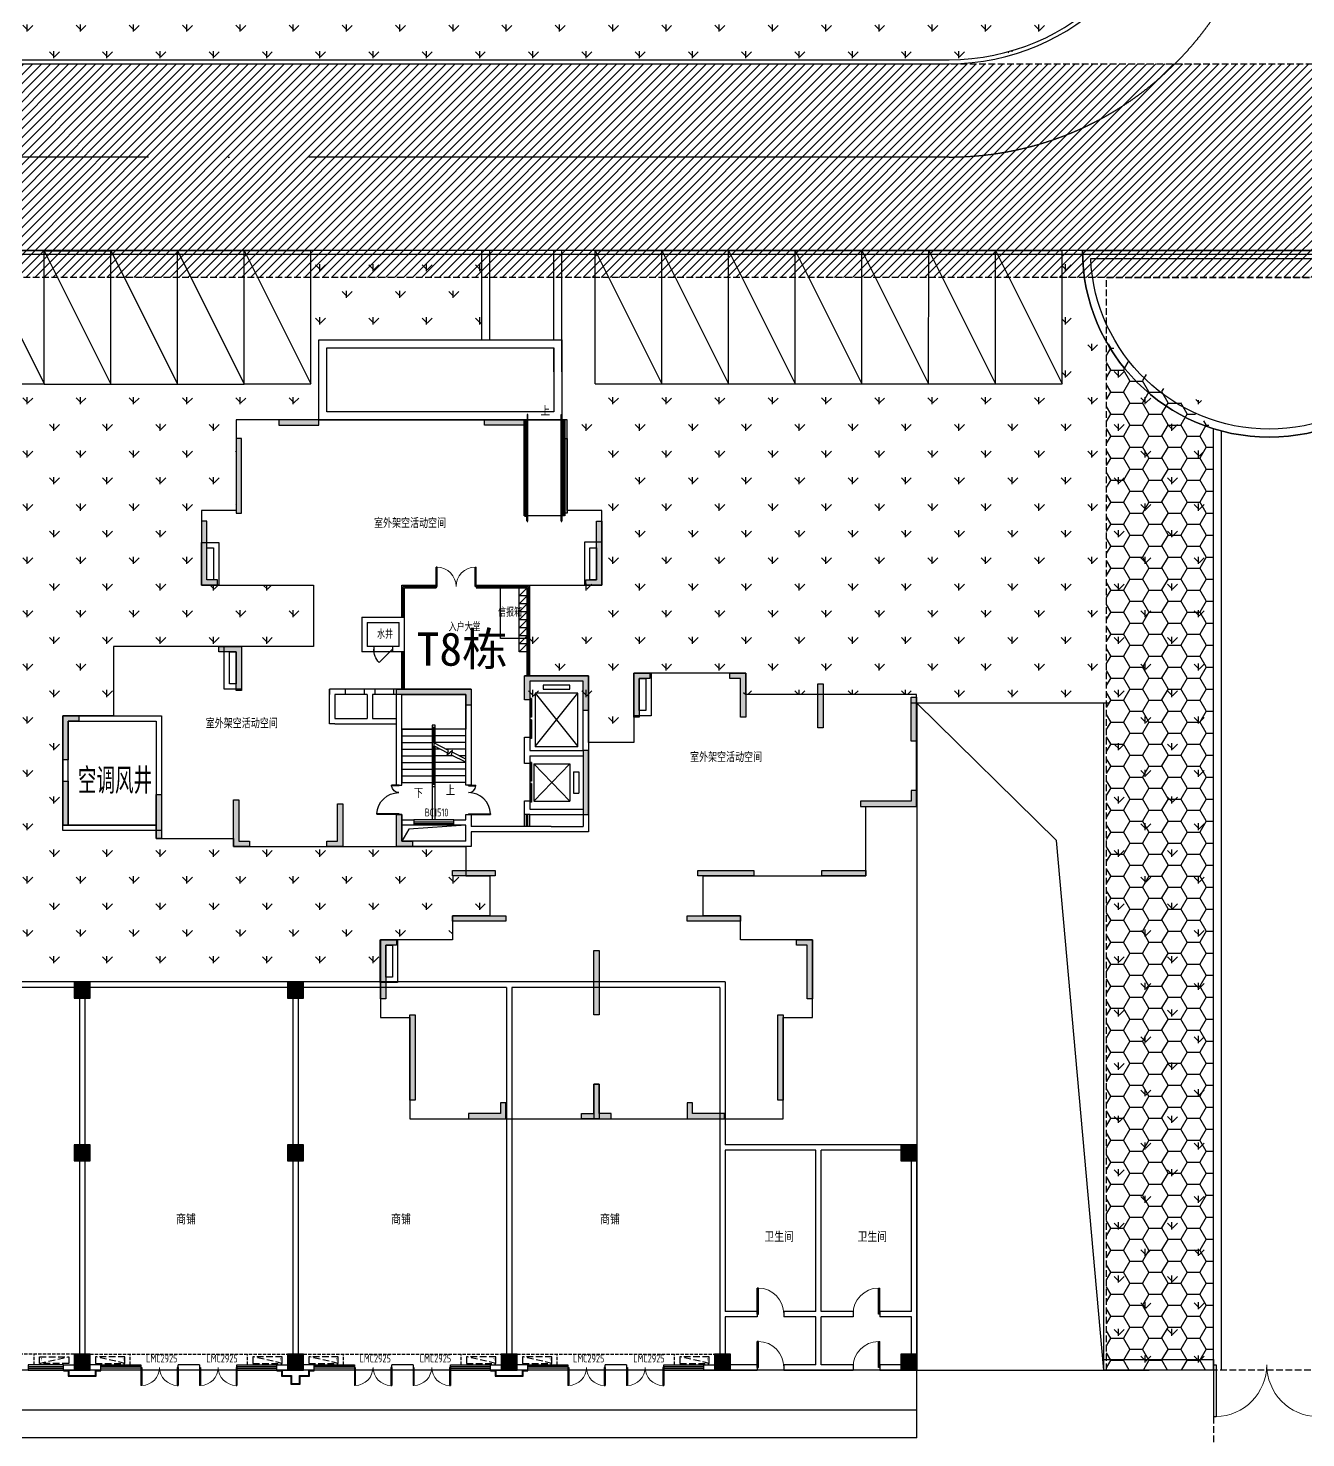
# Model space of a CAD drawing. Header units: millimetres. Extents: x 36720183 to 38160956, y 58934012 to 60388477.
# Drawn here: x 37476243 to 37524127, y 59273206 to 59326046 of the extents above; entities that cross this region are included whole.
import ezdxf

# ---------------------------------------------------------------- set-up
doc = ezdxf.new("R2010")
doc.units = ezdxf.units.MM
doc.header["$LTSCALE"] = 1000
doc.header["$MEASUREMENT"] = 0
for name, pattern in [('ACAD_ISO04W100', [30, 24, -3, 0, -3]), ('DASH', [0.35, 0.25, -0.1]), ('X-A7-L1-PLAN$0$DOTE', [2.42, 2, -0.2, 0.02, -0.2])]:
    doc.linetypes.add(name, pattern=pattern)
for name, color, linetype in [('@ 绿化', 8, 'Continuous'), ('@YL', 2, 'Continuous'), ('@围墙', 5, 'Continuous'), ('@填充', 8, 'Continuous'), ('@扑救面填充', 8, 'Continuous'), ('@植草板', 8, 'Continuous'), ('@铺装', 2, 'Continuous'), ('C_Wall', 6, 'Continuous'), ('COLUMN', 9, 'Continuous'), ('CURTWALL', 4, 'Continuous'), ('DIM_LEAD', 3, 'Continuous'), ('DIM_SYMB', 3, 'Continuous'), ('DL_道路中线_支路网_', 4, 'ACAD_ISO04W100'), ('DL_道路红线_支路网_', 1, 'Continuous'), ('EVTR', 2, 'Continuous'), ('PUB_DIM', 3, 'Continuous'), ('PUB_HATCH', 8, 'Continuous'), ('PUB_TEXT', 7, 'Continuous'), ('RMJM - P1 - P - 120-1$0$文字说明', 7, 'Continuous'), ('STAIR', 2, 'Continuous'), ('TEXT', 1, 'Continuous'), ('WALL', 4, 'Continuous'), ('WINDOW', 2, 'Continuous'), ('WINDOW_TEXT', 3, 'Continuous'), ('X-A7-L1-PLAN$0$240_STAIR_R', 1, 'Continuous'), ('X-A7-L1-PLAN$0$dote', 1, 'X-A7-L1-PLAN$0$DOTE'), ('地下车库出入口', 6, 'Continuous'), ('扑救面', 2, 'Continuous'), ('空调', 115, 'Continuous'), ('空调机位', 7, 'Continuous'), ('绿地', 85, 'Continuous'), ('裙楼挑廊', 7, 'Continuous'), ('车位', 40, 'Continuous'), ('首层轮廓', 6, 'Continuous')]:
    doc.layers.add(name, color=color, linetype=linetype)
doc.layers.add('X-A7-L1-PLAN$0$230_Floors', color=1, linetype='Continuous', lineweight=50)
doc.layers.add('水管井及降板', color=3, linetype='Continuous', plot=False)
doc.styles.add('_TCH_DIM', font='SIMPLEX', dxfattribs={"bigfont": 'GBCBIG'})
doc.styles.add('RMJM - P1 - P - 120-1$0$RMJM_TEXT', font='ARIAL.TTF', dxfattribs={"height": 2.5})
doc.styles.get("Standard").update_dxf_attribs({"font": 'gbenor.shx', "bigfont": 'gbcbig.shx'})
pattern_1 = [(90, (0, 0), (-997.795475, 997.795475), [264.58066, -1731.01015]), (45, (0, 0), (-997.796155, 997.796155), [264.58066, -1146.51615]), (135, (0, 0), (-997.796155, -997.796155), [264.58066, -1146.51615])]

# ---------------------------------------------------------------- blocks, each defined once
blk = doc.blocks.new('车位')
at = {"layer": '车位'}
for p, q in [((2126015, 462726), (2126015, 465226)), ((2131015, 465226), (2126015, 465226)), ((2131015, 462726), (2131015, 465226)), ((2131015, 462726), (2126015, 462726))]:
    blk.add_line(p, q, dxfattribs=at)
blk.add_lwpolyline([(2126015, 462726), (2131015, 465226)], dxfattribs=at)
blk = doc.blocks.new('gj1-0107')
at = {"layer": 'WINDOW', "color": 2}
for points in [[(42840260, 57587599), (42843960, 57587599), (42843960, 57583299), (42840260, 57583299)], [(42840460, 57587399), (42843760, 57587399), (42843760, 57583499), (42840460, 57583499)]]:
    blk.add_lwpolyline(points, close=True, dxfattribs=at)
at = {"layer": 'PUB_TEXT', "color": 2}
blk.add_text('空调风井', height=964.5, dxfattribs=at).set_placement((42840825, 57584682))
blk = doc.blocks.new('AAG')
at = {"layer": '地下车库出入口'}
for p, q in [((41940468, 52764630), (41947868, 52764630)), ((41940668, 52739630), (41940668, 52764630)), ((41947668, 52764630), (41947668, 52739630)), ((41947668, 52739630), (41940668, 52739630))]:
    blk.add_line(p, q, dxfattribs=at)
blk.add_lwpolyline([(41940668, 52739630), (41942431, 52759486), (41947668, 52764630)], dxfattribs=at)
blk = doc.blocks.new('_FZH')
blk.add_lwpolyline([(-0.5, -0.5), (0.5, -0.5), (0.5, 0.5), (-0.5, 0.5)], close=True)
at = {"layer": 'PUB_HATCH'}
blk.add_solid([(-0.5, -0.5), (0.5, -0.5), (-0.5, 0.5), (0.5, 0.5)], dxfattribs=at)
blk = doc.blocks.new('$DORLIB2D$00000127')
at = {"color": 0, "linetype": 'Continuous'}
for p, q in [((-0.033, 0.795), (-0.533, 0.795)), ((-0.533, 0.795), (-0.533, 0.69)), ((-0.033, 0.795), (-0.033, 0.69)), ((0.033, 0.795), (0.033, 0.69)), ((0.533, 0.795), (0.033, 0.795)), ((0.533, 0.795), (0.533, 0.69)), ((-0.033, 0.69), (-0.533, 0.69)), ((0.5, 0.5), (-0.5, 0.5)), ((0.533, 0.69), (0.033, 0.69))]:
    blk.add_line(p, q, dxfattribs=at)
blk = doc.blocks.new('$TCHSYS$WIN2D')
for p, q in [((-0.5, 0.5), (0.5, 0.5)), ((0.5, 0.167), (-0.5, 0.167)), ((0.5, -0.167), (-0.5, -0.167)), ((-0.5, -0.5), (0.5, -0.5))]:
    blk.add_line(p, q)
blk = doc.blocks.new('$DorLib2D$00000002')
for p, q in [((-0.5, 0), (-0.5, 0.4875)), ((-0.475, 0.4875), (-0.5, 0.4875)), ((-0.475, 0), (-0.475, 0.4875)), ((0.475, 0), (0.475, 0.4875)), ((0.475, 0.4875), (0.5, 0.4875)), ((0.5, 0), (0.5, 0.4875)), ((-0.5, 0), (-0.475, 0)), ((0.5, 0), (0.475, 0))]:
    blk.add_line(p, q)
at = {"lineweight": 13}
for centre, start, end in [((-0.4875, 0), 0, 88.53072), ((0.4875, 0), 91.46928, 180)]:
    blk.add_arc(centre, 0.4875, start, end, dxfattribs=at)
blk = doc.blocks.new('$DorLib2D$00000225')
at = {"color": 0}
for p, q in [((0.475, -0.001), (0.475, 0.752)), ((0.475, 0.752), (0.5, 0.752)), ((0.5, -0.001), (0.5, 0.752)), ((-0.5, 0), (-0.5, 0.252)), ((-0.475, 0.252), (-0.5, 0.252)), ((-0.475, 0), (-0.475, 0.252)), ((-0.475, 0), (-0.5, 0)), ((0.475, -0.001), (0.5, -0.001))]:
    blk.add_line(p, q, dxfattribs=at)
for centre, radius, start, end in [((0.505, -0.002), 0.755, 92.2493, 179.7238), ((-0.501, 0.003), 0.251, 359.7899, 84.0974)]:
    blk.add_arc(centre, radius, start, end, dxfattribs=at)
blk = doc.blocks.new('553443')
at = {"layer": 'WALL'}
for p, q in [((705023, -901401), (705023, -900710)), ((705023, -900710), (705143, -900710)), ((705143, -900710), (705143, -904260)), ((705023, -904260), (705023, -901514)), ((703683, -902960), (703883, -902960)), ((706483, -902960), (706283, -902960)), ((703883, -904060), (703683, -904060)), ((706283, -904060), (706483, -904060))]:
    blk.add_line(p, q, dxfattribs=at)
at = {"layer": 'WINDOW', "yscale": -1100, "zscale": -1100}
for p, xscale, rotation in [((703783, -903510), 1100, 270), ((706383, -903510), -1100, 90)]:
    blk.add_blockref('$DorLib2D$00000225', p, dxfattribs=dict(at, xscale=xscale, rotation=rotation))
blk = doc.blocks.new('$DorLib2D$00000001')
for p, q in [((0.45, 0.975), (0.5, 0.975)), ((0.45, 0), (0.45, 0.975)), ((0.5, 0), (0.5, 0.975)), ((0.5, 0), (0.45, 0))]:
    blk.add_line(p, q)
at = {"lineweight": 13}
blk.add_arc((0.475, 0), 0.975, 91.4693, 180, dxfattribs=at)
blk = doc.blocks.new('56d34')
at = {"layer": '@铺装', "color": 2, "ltscale": 0.2}
blk.add_line((526097, 15769), (524697, 15769), dxfattribs=at)
at = {"layer": 'CURTWALL', "color": 2}
for p, q in [((523197, 15969), (524697, 15969)), ((524697, 15902), (523197, 15902)), ((524697, 15969), (524697, 15769)), ((526097, 15769), (526097, 15969)), ((526897, 15969), (526897, 15769)), ((528297, 15769), (528297, 15969)), ((528297, 15969), (529797, 15969)), ((528297, 15902), (529797, 15902)), ((524697, 15835), (523197, 15835)), ((524697, 15769), (523197, 15769)), ((528297, 15835), (529797, 15835)), ((529797, 15769), (528297, 15769))]:
    blk.add_line(p, q, dxfattribs=at)
at = {"layer": 'WALL', "color": 0}
for p, q in [((523197, 15769), (523197, 15969)), ((529797, 15769), (529797, 15969))]:
    blk.add_line(p, q, dxfattribs=at)
at = {"layer": 'WALL'}
for p, q in [((526897, 15969), (526097, 15969)), ((526897, 15769), (526097, 15769))]:
    blk.add_line(p, q, dxfattribs=at)
at = {"layer": '空调', "color": 0, "linetype": 'DASH', "ltscale": 0.5}
for p, q in [((522797, 16368), (530197, 16368)), ((524297, 15968), (524297, 16368)), ((528697, 15968), (528697, 16368))]:
    blk.add_line(p, q, dxfattribs=at)
at = {"layer": '空调机位', "linetype": 'DASH'}
for points in [[(524097, 16018), (524097, 16268), (522997, 16268), (522997, 16018)], [(529997, 16018), (529997, 16268), (528897, 16268), (528897, 16018)]]:
    blk.add_lwpolyline(points, close=True, dxfattribs=at)
for points in [[(524097, 16018), (522997, 16268)], [(529997, 16018), (528897, 16268)]]:
    blk.add_lwpolyline(points, dxfattribs=at)
at = {"layer": 'WINDOW', "color": 0, "xscale": -1400, "yscale": -1400, "zscale": 1400}
blk.add_blockref('$DorLib2D$00000002', (525397, 15869), dxfattribs=at)
at = {"layer": 'WINDOW', "color": 0, "xscale": -1400, "yscale": 1400, "zscale": 1400, "rotation": 180}
blk.add_blockref('$DorLib2D$00000002', (527597, 15869), dxfattribs=at)
at = {"layer": 'PUB_TEXT', "color": 0}
for p in [(524003, 16116), (529903, 16116)]:
    blk.add_text('1', height=105, dxfattribs=at).set_placement(p)
at = {"layer": 'WINDOW_TEXT', "width": 0.7}
for p in [(524894, 16051), (527152, 16051)]:
    blk.add_text('LMC2925', height=300, dxfattribs=at).set_placement(p)
blk = doc.blocks.new('$DorLib2D$00000114')
at = {"color": 0}
blk.add_line((0.5, 0), (-0.207, 0.707), dxfattribs=at)
blk.add_arc((0.5, 0), 1, 135, 180, dxfattribs=at)
blk = doc.blocks.new('T7T8T9scpm')
at = {"layer": 'C_Wall'}
for points in [[(501180, 52696), (499680, 52696), (499680, 52496), (501180, 52496)], [(507380, 52696), (508880, 52696), (508880, 52496), (507380, 52496)], [(498080, 51996), (498080, 49196), (498280, 49196), (498280, 51996)], [(510480, 51996), (510480, 49196), (510280, 49196), (510280, 51996)], [(496980, 48896), (496780, 48896), (496780, 46496), (497380, 46496), (497380, 46696), (496980, 46696)], [(511580, 48896), (511780, 48896), (511780, 46496), (511180, 46496), (511180, 46696), (511580, 46696)], [(498280, 44196), (498280, 42546), (498080, 42546), (498080, 43996), (497430, 43996), (497430, 44196)], [(511080, 41796), (511080, 42896), (509080, 42896), (509080, 42196), (508880, 42196), (508880, 42896), (508880, 43096), (509080, 43096), (511280, 43096), (511280, 41796)], [(512980, 43196), (513580, 43196), (513580, 42996), (513180, 42996), (513180, 41546), (512980, 41546)], [(516580, 43196), (517180, 43196), (517180, 41546), (516980, 41546), (516980, 42996), (516580, 42996)], [(506880, 42596), (506880, 41996), (506680, 41996), (506680, 42396), (504080, 42396), (504080, 42596)], [(520080, 42796), (520080, 41146), (519880, 41146), (519880, 42796)], [(523580, 42296), (523580, 40646), (523380, 40646), (523380, 42296)], [(491780, 41396), (491780, 39946), (491580, 39946), (491580, 41596), (492180, 41596), (492180, 41396)], [(511080, 40296), (511080, 37896), (511280, 37896), (511280, 40296)], [(491780, 39146), (491780, 37496), (491580, 37496), (491580, 39146)], [(495280, 38646), (495280, 36996), (495080, 36996), (495080, 38646)], [(523580, 38796), (523380, 38796), (523380, 38396), (521480, 38396), (521480, 38196), (523580, 38196)], [(498180, 36896), (498580, 36896), (498580, 36696), (497980, 36696), (497980, 38446), (498180, 38446)], [(501880, 38296), (502080, 38296), (502080, 36696), (501480, 36696), (501480, 36896), (501880, 36896)], [(504280, 36896), (504680, 36896), (504680, 36696), (504080, 36696), (504080, 37896), (504280, 37896)], [(506180, 35796), (507780, 35796), (507780, 35596), (506180, 35596)], [(515380, 35796), (517480, 35796), (517480, 35596), (515380, 35596)], [(520030, 35796), (521680, 35796), (521680, 35596), (520030, 35596)], [(506180, 34096), (508180, 34096), (508180, 33896), (506180, 33896)], [(514980, 34096), (516980, 34096), (516980, 33896), (514980, 33896)], [(504080, 33196), (504080, 32996), (503680, 32996), (503680, 30996), (503480, 30996), (503480, 33196)], [(511480, 30396), (511480, 32796), (511680, 32796), (511680, 30396)], [(519480, 32996), (519080, 32996), (519080, 33196), (519680, 33196), (519680, 30996), (519480, 30996)], [(504780, 30396), (504780, 27196), (504580, 27196), (504580, 30396)], [(518580, 30396), (518580, 27196), (518380, 27196), (518380, 30396)], [(511680, 26496), (511025, 26496), (511025, 26696), (511480, 26696), (511480, 27796), (511680, 27796)], [(511480, 26496), (512136, 26496), (512136, 26696), (511680, 26696), (511680, 27796), (511480, 27796)], [(508180, 26496), (508180, 27096), (507980, 27096), (507980, 26696), (506780, 26696), (506780, 26496)], [(514980, 26496), (516380, 26496), (516380, 26696), (515180, 26696), (515180, 27096), (514980, 27096)]]:
    blk.add_hatch(color=6, dxfattribs=at).paths.add_polyline_path(points)
at = {"color": 6}
for p, q in [((508980, 46396), (508680, 46096)), ((508980, 46096), (508680, 45796)), ((508980, 46096), (508680, 46096)), ((508980, 45796), (508680, 45496)), ((508980, 45796), (508680, 45796)), ((508980, 45496), (508680, 45196)), ((508980, 45496), (508680, 45496)), ((508980, 45196), (508680, 44896)), ((508980, 45196), (508680, 45196)), ((508980, 44896), (508680, 44596)), ((508980, 44896), (508680, 44896)), ((508980, 44596), (508680, 44296)), ((508980, 44596), (508680, 44596)), ((508980, 44296), (508680, 43996)), ((508980, 44296), (508680, 44296))]:
    blk.add_line(p, q, dxfattribs=at)
blk.add_lwpolyline([(508680, 46396), (508980, 46396), (508980, 43996), (508680, 43996), (508680, 46396)], dxfattribs=at)
at = {"layer": '@铺装', "color": 6, "ltscale": 0.2}
for points in [[(491605, 17075), (491605, 17050), (491780, 17050), (491780, 16850), (492130, 16850), (492130, 16850), (492480, 16850), (492480, 16850), (492830, 16850), (492830, 17050), (493005, 17050), (493005, 17075)], [(492305, 17075), (491805, 17075), (491805, 16875), (492155, 16875), (492155, 16875), (492455, 16875), (492455, 16875), (492805, 16875), (492805, 17075), (492305, 17075)], [(499605, 17075), (499605, 17050), (499780, 17050), (499780, 16850), (500130, 16850), (500130, 16550), (500480, 16550), (500480, 16850), (500830, 16850), (500830, 17050), (501005, 17050), (501005, 17075)], [(500305, 17075), (499805, 17075), (499805, 16875), (500155, 16875), (500155, 16575), (500455, 16575), (500455, 16875), (500805, 16875), (500805, 17075), (500305, 17075)], [(507605, 17075), (507605, 17050), (507780, 17050), (507780, 16850), (508130, 16850), (508130, 16850), (508480, 16850), (508480, 16850), (508830, 16850), (508830, 17050), (509005, 17050), (509005, 17075)], [(508305, 17075), (507805, 17075), (507805, 16875), (508155, 16875), (508155, 16875), (508455, 16875), (508455, 16875), (508805, 16875), (508805, 17075), (508305, 17075)]]:
    blk.add_lwpolyline(points, dxfattribs=at)
at = {"layer": 'C_Wall', "color": 6}
for points in [[(501180, 52696), (499680, 52696), (499680, 52496), (501180, 52496)], [(507380, 52696), (508880, 52696), (508880, 52496), (507380, 52496)], [(498080, 51996), (498080, 49196), (498280, 49196), (498280, 51996)], [(510480, 51996), (510480, 49196), (510280, 49196), (510280, 51996)], [(496980, 48896), (496780, 48896), (496780, 46496), (497380, 46496), (497380, 46696), (496980, 46696)], [(511580, 48896), (511780, 48896), (511780, 46496), (511180, 46496), (511180, 46696), (511580, 46696)], [(498280, 44196), (498280, 42546), (498080, 42546), (498080, 43996), (497430, 43996), (497430, 44196)], [(506880, 42596), (506880, 41996), (506680, 41996), (506680, 42396), (504080, 42396), (504080, 42596)], [(520080, 42796), (520080, 41146), (519880, 41146), (519880, 42796)], [(523580, 42296), (523580, 40646), (523380, 40646), (523380, 42296)], [(491780, 41396), (491780, 39946), (491580, 39946), (491580, 41596), (492180, 41596), (492180, 41396)], [(491780, 39146), (491780, 37496), (491580, 37496), (491580, 39146)], [(495280, 38646), (495280, 36996), (495080, 36996), (495080, 38646)], [(498180, 36896), (498580, 36896), (498580, 36696), (497980, 36696), (497980, 38446), (498180, 38446)], [(501880, 38296), (502080, 38296), (502080, 36696), (501480, 36696), (501480, 36896), (501880, 36896)], [(504280, 36896), (504680, 36896), (504680, 36696), (504080, 36696), (504080, 37896), (504280, 37896)], [(506180, 35796), (507780, 35796), (507780, 35596), (506180, 35596)], [(515380, 35796), (517480, 35796), (517480, 35596), (515380, 35596)], [(520030, 35796), (521680, 35796), (521680, 35596), (520030, 35596)], [(506180, 34096), (508180, 34096), (508180, 33896), (506180, 33896)], [(514980, 34096), (516980, 34096), (516980, 33896), (514980, 33896)], [(511480, 30396), (511480, 32796), (511680, 32796), (511680, 30396)], [(504780, 30396), (504780, 27196), (504580, 27196), (504580, 30396)], [(518580, 30396), (518580, 27196), (518380, 27196), (518380, 30396)], [(511680, 26496), (511025, 26496), (511025, 26696), (511480, 26696), (511480, 27796), (511680, 27796)], [(511480, 26496), (512136, 26496), (512136, 26696), (511680, 26696), (511680, 27796), (511480, 27796)]]:
    blk.add_lwpolyline(points, close=True, dxfattribs=at)
for points in [[(511080, 41796), (511080, 42896), (509080, 42896), (509080, 42196), (508880, 42196), (508880, 42896), (508880, 43096), (509080, 43096), (509080, 43096), (511280, 43096), (511280, 41796), (511080, 41796)], [(512980, 43196), (513580, 43196), (513580, 42996), (513180, 42996), (513180, 41546), (512980, 41546), (512980, 43196)], [(516580, 43196), (517180, 43196), (517180, 41546), (516980, 41546), (516980, 42996), (516580, 42996), (516580, 43196)], [(511080, 40296), (511080, 37896), (511280, 37896), (511280, 40296), (511080, 40296)], [(523580, 38796), (523380, 38796), (523380, 38396), (521480, 38396), (521480, 38196), (523580, 38196), (523580, 38796)], [(504080, 33196), (504080, 32996), (503680, 32996), (503680, 30996), (503480, 30996), (503480, 33196), (504080, 33196)], [(519480, 32996), (519080, 32996), (519080, 33196), (519680, 33196), (519680, 30996), (519480, 30996), (519480, 32996)], [(508180, 26496), (508180, 27096), (507980, 27096), (507980, 26696), (506780, 26696), (506780, 26496), (508180, 26496)], [(515180, 26696), (515180, 27096), (514980, 27096), (514980, 26496)], [(514980, 26496), (516380, 26496), (516380, 26696), (515180, 26696)]]:
    blk.add_lwpolyline(points, dxfattribs=at)
at = {"layer": 'CURTWALL', "color": 6}
for p, q in [((491604, 17275), (490282, 17275)), ((490282, 17275), (490282, 17075)), ((490282, 17208), (491604, 17208)), ((490282, 17142), (491604, 17142)), ((490282, 17075), (491604, 17075))]:
    blk.add_line(p, q, dxfattribs=at)
at = {"layer": 'DIM_SYMB', "color": 6}
for points in [[(504880, 38971, 0, 0, 0), (504880, 41696, 0, 0, 0), (506080, 41696, 0, 0, 0), (506080, 40646, 80, 0, 0), (506080, 40346, 0, 0, 0)], [(506080, 38971, 0, 0, 0), (506080, 39796, 80, 0, 0), (506080, 40096, 0, 0, 0)]]:
    blk.add_lwpolyline(points, format="xyseb", dxfattribs=at)
at = {"layer": 'EVTR', "color": 6}
for p, q in [((509280, 42446), (509280, 40446)), ((510880, 42446), (509280, 42446)), ((509280, 42446), (510880, 40446)), ((509280, 40446), (510880, 42446)), ((509580, 42746), (509580, 42596)), ((510580, 42746), (509580, 42746)), ((509580, 42596), (510580, 42596)), ((510580, 42596), (510580, 42746)), ((510880, 40446), (510880, 42446)), ((509280, 40446), (510880, 40446)), ((510580, 39796, 9375), (509230, 38396, 9375)), ((509230, 39796, 9375), (509230, 38396, 9375)), ((509230, 39796, 9375), (510580, 38396, 9375)), ((509230, 39796, 9375), (510580, 39796, 9375)), ((510580, 39796, 9375), (510580, 38396, 9375)), ((510725, 39496, 9375), (510725, 38696, 9375)), ((510725, 39496, 9375), (510925, 39496, 9375)), ((510925, 39496, 9375), (510925, 38696, 9375)), ((510725, 38696, 9375), (510925, 38696, 9375)), ((509230, 38396, 9375), (510580, 38396, 9375))]:
    blk.add_line(p, q, dxfattribs=at)
at = {"layer": 'PUB_DIM', "color": 6}
blk.add_lwpolyline([(506680, 37496), (504547, 37349), (504280, 36896)], dxfattribs=at)
at = {"layer": 'STAIR', "color": 6}
for p, q in [((504280, 41096), (504280, 42396)), ((504280, 42396), (506680, 42396)), ((504280, 41096), (504280, 42396)), ((506680, 42396), (506680, 41096)), ((505540, 41246), (505420, 41246)), ((505420, 41246), (505420, 38946)), ((505540, 40555), (505540, 41246)), ((504280, 41096), (504280, 39096)), ((504280, 41096), (505420, 41096)), ((505420, 41096), (504280, 41096)), ((504280, 41096), (504280, 39096)), ((504280, 40846), (505420, 40846)), ((505480, 40586), (505480, 41186)), ((505480, 41186), (505480, 41186)), ((505480, 41186), (505480, 40586)), ((505480, 40586), (505480, 41096)), ((505480, 41096), (505480, 39096)), ((506680, 41096), (505540, 41096)), ((506680, 41096), (505540, 41096)), ((506680, 40846), (505540, 40846)), ((506680, 39970), (506680, 41096)), ((504280, 40596), (505420, 40596)), ((504280, 40346), (505420, 40346)), ((506029, 40304), (505480, 40586)), ((505480, 39096), (505480, 40473)), ((506007, 40203), (505480, 40473)), ((505480, 39006), (505480, 40473)), ((505480, 40473), (505480, 39006)), ((506680, 40596), (505540, 40596)), ((505540, 38946), (505540, 40442)), ((505727, 40346), (505540, 40346)), ((506680, 40346), (505946, 40346)), ((506187, 40304), (505990, 40121)), ((505990, 40121), (506029, 40304)), ((506149, 40130), (506187, 40304)), ((506680, 39970), (506171, 40231)), ((504280, 40096), (505420, 40096)), ((504280, 39846), (505420, 39846)), ((506214, 40096), (505540, 40096)), ((506680, 39846), (505540, 39846)), ((506680, 39857), (506149, 40130)), ((506680, 40096), (506433, 40096)), ((506680, 39096), (506680, 39857)), ((504280, 39596), (505420, 39596)), ((504280, 39346), (505420, 39346)), ((506680, 39596), (505540, 39596)), ((506680, 39346), (505540, 39346)), ((504280, 39096), (505420, 39096)), ((505420, 38946), (505540, 38946)), ((505480, 39096), (505480, 39096)), ((505480, 39006), (505480, 39006)), ((506680, 39096), (505540, 39096))]:
    blk.add_line(p, q, dxfattribs=at)
at = {"layer": 'WALL', "color": 6}
for p, q in [((502780, 45296), (504380, 45296)), ((502780, 45296), (502780, 43996)), ((502980, 45096), (504180, 45096)), ((502980, 45096), (502980, 44196)), ((504180, 44196), (504180, 45096)), ((504380, 43996), (504380, 45296)), ((503230, 43996), (502780, 43996)), ((503230, 44196), (502980, 44196)), ((503230, 44196), (503230, 43996)), ((504180, 44196), (503930, 44196)), ((503930, 44196), (503930, 43996)), ((504380, 43996), (503930, 43996)), ((511280, 43096), (508880, 43096)), ((508880, 42196), (508880, 43096)), ((511080, 42896), (509080, 42896)), ((509080, 42896), (509080, 42196)), ((511080, 40296), (511080, 42896)), ((511080, 40296), (511080, 42896)), ((511280, 43096), (511280, 37246)), ((501580, 41396), (501580, 42596)), ((502180, 42596), (501580, 42596)), ((501580, 42596), (501580, 42396)), ((501580, 42396), (501580, 42396)), ((501780, 42396), (501780, 41496)), ((502180, 42396), (501780, 42396)), ((502180, 42396), (502180, 42596)), ((503287, 42596), (502880, 42596)), ((502880, 42396), (502880, 42596)), ((502980, 42396), (502880, 42396)), ((502980, 42396), (502980, 41496)), ((503280, 42396), (503180, 42396)), ((503180, 42396), (503180, 41496)), ((503280, 42396), (503280, 42596)), ((504080, 42596), (503980, 42596)), ((503980, 42396), (503980, 42596)), ((504080, 42396), (503980, 42396)), ((506880, 42596), (504080, 42596)), ((504080, 38996), (504080, 42596)), ((506680, 42396), (504280, 42396)), ((504280, 39196), (504280, 42396)), ((504280, 39096), (504280, 42396)), ((506680, 38996), (506680, 42396)), ((506880, 42596), (506880, 38996)), ((509080, 42196), (508880, 42196)), ((501580, 41296), (501580, 41396)), ((501780, 41296), (501580, 41296)), ((501780, 41496), (502980, 41496)), ((501780, 41296), (501780, 41296)), ((501780, 41296), (504080, 41296)), ((503180, 41496), (504080, 41496)), ((508880, 40196), (508880, 40796)), ((508880, 40796), (509080, 40796)), ((509080, 40796), (509080, 40296)), ((508880, 39807), (508880, 40196)), ((509080, 40296), (511080, 40296)), ((509080, 39807), (508880, 39807)), ((509080, 40096), (511080, 40096)), ((509080, 40096), (509080, 39807)), ((511080, 40096), (511080, 38096)), ((504280, 38996), (504280, 39196)), ((504280, 38996), (504280, 39096)), ((508880, 37987), (508880, 38407)), ((508880, 38407), (509080, 38407)), ((509080, 38407), (509080, 38096)), ((509080, 38096), (509480, 38096)), ((509480, 38096), (511080, 38096)), ((504080, 36696), (504080, 37896)), ((504280, 37696), (504280, 37896)), ((504280, 37196), (504280, 37896)), ((504280, 37696), (504730, 37696)), ((504730, 37696), (504730, 37496)), ((506230, 37496), (506230, 37696)), ((506230, 37696), (506680, 37696)), ((506680, 37696), (506680, 37896)), ((506880, 37896), (506880, 37446)), ((508880, 37896), (508880, 37996)), ((509080, 37896), (508880, 37896)), ((509080, 37896), (509880, 37896)), ((509880, 37896), (511080, 37896)), ((511080, 37896), (511080, 37446)), ((504280, 36896), (504280, 37496)), ((504730, 37496), (504280, 37496)), ((506680, 37496), (506230, 37496)), ((506680, 36896), (506680, 37496)), ((509880, 37446), (506880, 37446)), ((506880, 37246), (506880, 36696)), ((511280, 37246), (506880, 37246)), ((509080, 37446), (508880, 37446)), ((509880, 37446), (511080, 37446)), ((506880, 36696), (504080, 36696)), ((506680, 36896), (504280, 36896)), ((492305, 31621), (484460, 31621)), ((492205, 31421), (484560, 31421)), ((492205, 31421), (492205, 17675)), ((500305, 31621), (492305, 31621)), ((492405, 31421), (492405, 17675)), ((500205, 31421), (492405, 31421)), ((500205, 31421), (500205, 17675)), ((508305, 31621), (500305, 31621)), ((500405, 31421), (500405, 17675)), ((508205, 31421), (500405, 31421)), ((508205, 31421), (508205, 17675)), ((516405, 31621), (508305, 31621)), ((508405, 31421), (508405, 17675)), ((516205, 31421), (508405, 31421)), ((516205, 31421), (516205, 17675)), ((516405, 31621), (516405, 25522)), ((523591, 25522), (516405, 25522)), ((523591, 17075), (523591, 25522)), ((516405, 25322), (516405, 19275)), ((519798, 25322), (516405, 25322)), ((519798, 19275), (519798, 25322)), ((523391, 25322), (519998, 25322)), ((519998, 19275), (519998, 25322)), ((523391, 19275), (523391, 25322)), ((517602, 19275), (516405, 19275)), ((517602, 19075), (516405, 19075)), ((516405, 19075), (516405, 17275)), ((517602, 19275), (517602, 19075)), ((519798, 19275), (518602, 19275)), ((518602, 19275), (518602, 19075)), ((519798, 19075), (518602, 19075)), ((519798, 17275), (519798, 19075)), ((521195, 19275), (519998, 19275)), ((519998, 17275), (519998, 19075)), ((521195, 19075), (519998, 19075)), ((521195, 19275), (521195, 19075)), ((523391, 19275), (522195, 19275)), ((522195, 19275), (522195, 19075)), ((523391, 19075), (522195, 19075)), ((523391, 17275), (523391, 19075)), ((491604, 17075), (491604, 17275)), ((491604, 17275), (492004, 17275)), ((491604, 17075), (492004, 17075)), ((493005, 17275), (492605, 17275)), ((493005, 17075), (492605, 17075)), ((498105, 17075), (500005, 17075)), ((499605, 17275), (500005, 17275)), ((501005, 17275), (500605, 17275)), ((501005, 17075), (500605, 17075)), ((506105, 17075), (508005, 17075)), ((507605, 17275), (508005, 17275)), ((509005, 17275), (508605, 17275)), ((509005, 17075), (508605, 17075)), ((514105, 17075), (516005, 17075)), ((515605, 17275), (516005, 17275)), ((516305, 17075), (517602, 17075)), ((517602, 17275), (516405, 17275)), ((517602, 17275), (517602, 17075)), ((519798, 17275), (518602, 17275)), ((518602, 17275), (518602, 17075)), ((518602, 17075), (521195, 17075)), ((521195, 17275), (519998, 17275)), ((521195, 17275), (521195, 17075)), ((523391, 17275), (522195, 17275)), ((522195, 17275), (522195, 17075)), ((522195, 17075), (523591, 17075))]:
    blk.add_line(p, q, dxfattribs=at)
at = {"layer": 'WINDOW', "color": 6}
for p, q in [((504280, 46496), (505568, 46496)), ((504280, 45296), (504280, 46496)), ((504330, 46446), (505568, 46446)), ((504330, 45296), (504330, 46446)), ((504380, 46396), (505568, 46396)), ((504380, 45296), (504380, 46396)), ((505568, 46496), (505568, 46396)), ((507068, 46496), (509080, 46496)), ((507068, 46496), (507068, 46396)), ((507068, 46446), (509030, 46446)), ((507068, 46396), (508980, 46396)), ((508980, 43096), (508980, 46396)), ((509030, 43096), (509030, 46446)), ((509080, 43096), (509080, 46496)), ((503930, 44196), (503230, 44196)), ((503930, 43996), (503230, 43996)), ((504280, 42596), (504280, 43996)), ((504330, 42596), (504330, 43996)), ((504380, 42596), (504380, 43996)), ((502880, 42596), (502180, 42596)), ((502880, 42396), (502180, 42396)), ((503980, 42596), (503280, 42596)), ((503287, 42596), (503280, 42596)), ((503980, 42396), (503280, 42396)), ((508880, 37446), (508880, 37896)), ((508955, 37446), (508955, 37896)), ((509005, 37446), (509005, 37896)), ((509080, 37446), (509080, 37896))]:
    blk.add_line(p, q, dxfattribs=at)
at = {"layer": 'X-A7-L1-PLAN$0$230_Floors', "color": 6}
for p, q in [((508880, 52696), (508880, 49096)), ((508910, 52696), (508910, 49096)), ((508980, 52696), (508980, 48896)), ((510350, 52696), (510350, 49096)), ((510380, 52696), (510380, 49096)), ((508980, 49096), (508880, 49096)), ((509005, 48896), (508980, 48896)), ((510280, 48896), (510255, 48896))]:
    blk.add_line(p, q, dxfattribs=at)
at = {"layer": 'X-A7-L1-PLAN$0$240_STAIR_R', "color": 6}
for points in [[(508880, 52696), (508980, 52696)], [(509005, 52696), (510255, 52696)], [(510280, 52696), (510380, 52696)]]:
    blk.add_lwpolyline(points, dxfattribs=at)
at = {"layer": 'X-A7-L1-PLAN$0$dote', "color": 6, "linetype": 'ByBlock'}
blk.add_line((510255, 49096), (509005, 49096), dxfattribs=at)
for points in [[(509005, 48896), (509005, 52896), (508980, 52896), (508980, 48896)], [(510255, 48896), (510255, 52896), (510280, 52896), (510280, 48896)], [(510380, 49096), (510280, 49096)]]:
    blk.add_lwpolyline(points, dxfattribs=at)
at = {"layer": '水管井及降板', "color": 6, "ltscale": 0.5}
for points in [[(497428, 46496), (496778, 46496), (496778, 48096), (497428, 48096)], [(511133, 46506), (511783, 46506), (511783, 48106), (511133, 48106)], [(497230, 46696), (496980, 46696), (496980, 47896), (497230, 47896)], [(511581, 46696), (511331, 46696), (511331, 47896), (511581, 47896)], [(498278, 42596), (497628, 42596), (497628, 44196), (498278, 44196)], [(498080, 42796), (497830, 42796), (497830, 43996), (498080, 43996)], [(513628, 41596), (512978, 41596), (512978, 43196), (513628, 43196)], [(513428, 41796), (513178, 41796), (513178, 42996), (513428, 42996)], [(504128, 31596), (503478, 31596), (503478, 33196), (504128, 33196)], [(503930, 31796), (503680, 31796), (503680, 32996), (503930, 32996)]]:
    blk.add_lwpolyline(points, close=True, dxfattribs=at)
at = {"layer": '空调', "color": 6, "linetype": 'DASH', "ltscale": 0.5}
for p, q in [((492004, 17675), (484960, 17675)), ((490504, 17275), (490504, 17675))]:
    blk.add_line(p, q, dxfattribs=at)
at = {"layer": '空调机位', "color": 6, "linetype": 'DASH'}
blk.add_lwpolyline([(490704, 17325), (490704, 17575), (491804, 17575), (491804, 17325)], close=True, dxfattribs=at)
blk.add_lwpolyline([(490704, 17325), (491804, 17575)], dxfattribs=at)
at = {"layer": '首层轮廓', "color": 6}
for p, q in [((493480, 41596), (491580, 41596)), ((491580, 41596), (491580, 37696)), ((491580, 37496), (495080, 37496))]:
    blk.add_line(p, q, dxfattribs=at)
blk.add_lwpolyline([(510480, 51896), (510480, 52696), (498080, 52696), (498080, 49296), (496780, 49296), (496780, 46496), (500980, 46496), (500980, 44196), (493480, 44196), (493480, 41596), (491580, 41596), (491580, 37696), (491580, 37496), (495080, 37496), (495080, 36996), (497980, 36996), (497980, 36696), (502080, 36696), (502080, 36696), (504080, 36696), (504080, 36696), (506680, 36696), (506680, 35596), (507580, 35596), (507580, 34096), (506180, 34096), (506180, 33196), (503480, 33196), (503480, 30296), (504580, 30296), (504580, 26496), (518580, 26496), (518580, 30296), (519680, 30296), (519680, 33196), (516980, 33196), (516980, 34096), (515580, 34096), (515580, 35596), (521680, 35596), (521680, 38196), (523580, 38196), (523580, 42396), (520774, 42396), (520080, 42396), (517180, 42396), (517180, 43196), (512980, 43196), (512980, 40596), (511280, 40596), (511280, 43096), (509080, 43096), (509080, 44496), (507980, 44496), (507980, 46496), (511780, 46496), (511780, 49296), (510480, 49296)], close=True, dxfattribs=at)
at = {"layer": 'COLUMN', "color": 6, "xscale": 599.9999999767169, "yscale": 599.9999999767169, "zscale": 599.9999999767169}
for p in [(492305, 31321), (500305, 31321), (492305, 25222), (500305, 25222), (523291, 25222), (492305, 17375), (500305, 17375), (508305, 17375), (516305, 17375), (523291, 17375)]:
    blk.add_blockref('_FZH', p, dxfattribs=at)
at = {"layer": 'WALL', "color": 6, "xscale": -1}
blk.add_blockref('553443', (1210563, 941956), dxfattribs=at)
at = {"layer": 'WINDOW', "color": 6}
for name, p, xscale, yscale, zscale in [('$DorLib2D$00000002', (506318, 46446), -1500, 1500, -1500), ('$TCHSYS$WIN2D', (505480, 37596), -1500, 200, 1500), ('$DorLib2D$00000001', (518102, 19175), -1000, 1000, 1000), ('$DorLib2D$00000001', (521695, 19175), 1000, 1000, 1000), ('$DorLib2D$00000001', (518102, 17175), -1000, 1000, 1000), ('$DorLib2D$00000001', (521695, 17175), 1000, 1000, 1000)]:
    blk.add_blockref(name, p, dxfattribs=dict(at, xscale=xscale, yscale=yscale, zscale=zscale))
at = {"layer": 'WINDOW', "color": 6, "extrusion": (0, 0, -1), "xscale": 700.0000000000001, "yscale": 700.0000000000001, "zscale": 700.0000000000001, "rotation": 180}
blk.add_blockref('$DorLib2D$00000114', (-503580, 44096), dxfattribs=at)
at = {"layer": 'WINDOW', "color": 6, "xscale": -1400, "yscale": 200, "zscale": 1400, "rotation": 270}
for p in [(508980, 41496), (508980, 39107)]:
    blk.add_blockref('$DORLIB2D$00000127', p, dxfattribs=at)
at = {"layer": '空调', "color": 6}
for p in [(-30192, 1307), (-22192, 1307), (-14192, 1307)]:
    blk.add_blockref('56d34', p, dxfattribs=at)
at = {"layer": 'DIM_LEAD', "color": 6}
for s, p in [('商铺', (495829, 22533)), ('商铺', (503887, 22533)), ('商铺', (511718, 22533)), ('卫生间', (517876, 21878)), ('卫生间', (521369, 21878))]:
    blk.add_text(s, height=385.8, dxfattribs=at).set_placement(p)
at = {"layer": 'PUB_TEXT', "color": 6}
for s, height, p in [('室外架空活动空间', 337.6, (503244, 48641)), ('室外架空活动空间', 337.6, (496937, 41135)), ('室外架空活动空间', 337.6, (515088, 39867)), ('1', 105, (490755, 17422))]:
    blk.add_text(s, height=height, dxfattribs=at).set_placement(p)
at = {"layer": 'PUB_TEXT', "color": 6, "style": '_TCH_DIM'}
for s, p in [('下', (504741, 38516)), ('上', (505939, 38616))]:
    blk.add_text(s, height=338, dxfattribs=at).set_placement(p)
at = {"layer": 'RMJM - P1 - P - 120-1$0$文字说明', "color": 6, "insert": (508249, 44727), "char_height": 1250, "width": 25500, "attachment_point": 3, "style": 'RMJM - P1 - P - 120-1$0$RMJM_TEXT'}
blk.add_mtext('{\\fSimSun|b0|i0|c134|p2;T8栋}', dxfattribs=at)
at = {"layer": 'TEXT', "color": 6}
for s, height, p in [('上', 350, (509488, 52844)), ('信报箱', 300, (507893, 45320)), ('入户大堂', 300, (506039, 44767)), ('水井', 300, (503357, 44492))]:
    blk.add_text(s, height=height, dxfattribs=at).set_placement(p)
at = {"layer": 'WINDOW_TEXT', "color": 6, "width": 0.7}
blk.add_text('BC1510', height=300, dxfattribs=at).set_placement((505143, 37825, -131250))

msp = doc.modelspace()

# ---------------------------------------------------------------- hatches: boundary and pattern name
at = {"layer": '@ 绿化', "linetype": 'Continuous'}
h = msp.add_hatch(dxfattribs=at)
h.set_pattern_fill('GRASS', color=256, scale=500, style=0)
h.set_pattern_definition(pattern_1)
edge = h.paths.add_edge_path()
edge.add_line((37456760, 59328282), (37506121, 59328282))
edge.add_line((37506121, 59328282), (37506121, 59333043))
edge.add_line((37506121, 59333043), (37519257, 59333043))
edge.add_line((37519257, 59333043), (37518594, 59329925))
edge.add_arc((37510254, 59333974), 9271, 273.1132, 334.1093, ccw=False)
edge.add_line((37510757, 59324716), (37463248, 59324727))
edge.add_arc((37463356, 59332622), 7895, 213.3468, 269.2147, ccw=False)
h = msp.add_hatch(dxfattribs=at)
h.set_pattern_fill('GRASS', color=256, scale=500, style=0)
h.set_pattern_definition(pattern_1)
edge = h.paths.add_edge_path()
edge.add_line((37459350, 59317566), (37454891, 59317566))
edge.add_line((37454891, 59317566), (37454891, 59305242))
edge.add_line((37454891, 59305242), (37458291, 59305242))
edge.add_line((37458291, 59305242), (37458291, 59303242))
edge.add_line((37458291, 59303242), (37464491, 59303242))
edge.add_line((37464491, 59303242), (37464491, 59298492))
edge.add_line((37464491, 59298492), (37462791, 59298492))
edge.add_line((37462791, 59298492), (37462791, 59295892))
edge.add_line((37462791, 59295892), (37460841, 59295892))
edge.add_line((37460841, 59295892), (37460841, 59293992))
edge.add_line((37460841, 59293992), (37456091, 59293992))
edge.add_line((37456091, 59293992), (37456091, 59291592))
edge.add_line((37456091, 59291592), (37458691, 59291592))
edge.add_line((37458691, 59291592), (37458691, 59290292))
edge.add_line((37458691, 59290292), (37489441, 59290417))
edge.add_line((37489441, 59290417), (37489441, 59291867))
edge.add_line((37489441, 59291867), (37492141, 59291867))
edge.add_line((37492141, 59291867), (37492141, 59292767))
edge.add_line((37492141, 59292767), (37493541, 59292767))
edge.add_line((37493541, 59292767), (37493541, 59294267))
edge.add_line((37493541, 59294267), (37492641, 59294267))
edge.add_line((37492641, 59294267), (37492641, 59295367))
edge.add_line((37492641, 59295367), (37483941, 59295365))
edge.add_line((37483941, 59295365), (37483941, 59295667))
edge.add_line((37483941, 59295667), (37481041, 59295667))
edge.add_line((37481041, 59295667), (37481041, 59295967))
edge.add_line((37481041, 59295967), (37477541, 59295967))
edge.add_line((37477541, 59295967), (37477541, 59300267))
edge.add_line((37477541, 59300267), (37479441, 59300267))
edge.add_line((37479441, 59300267), (37479441, 59302867))
edge.add_line((37479441, 59302867), (37486941, 59302867))
edge.add_line((37486941, 59302867), (37486941, 59305167))
edge.add_line((37486941, 59305167), (37482741, 59305167))
edge.add_line((37482741, 59305167), (37482741, 59307967))
edge.add_line((37482741, 59307967), (37484041, 59307967))
edge.add_line((37484041, 59307967), (37484041, 59311367))
edge.add_line((37484041, 59311367), (37487141, 59311367))
edge.add_line((37487141, 59311367), (37487141, 59312714))
edge.add_line((37487141, 59312714), (37459353, 59312716))
edge.add_line((37459353, 59312716), (37459354, 59317716))
edge.add_line((37459354, 59317716), (37459354, 59317716))
edge.add_line((37459354, 59317716), (37459354, 59317567))
h = msp.add_hatch(dxfattribs=at)
h.set_pattern_fill('GRASS', color=256, scale=500, style=0)
h.set_pattern_definition(pattern_1)
h.paths.add_polyline_path([(37486831, 59317716), (37493241, 59317716), (37493241, 59314367), (37486851, 59314367)])
h = msp.add_hatch(dxfattribs=at)
h.set_pattern_fill('GRASS', color=256, scale=500, style=0)
h.set_pattern_definition(pattern_1)
edge = h.paths.add_edge_path()
edge.add_line((37509452, 59301067), (37505952, 59301067))
edge.add_line((37505952, 59301067), (37503052, 59301067))
edge.add_line((37503052, 59301067), (37503052, 59301867))
edge.add_line((37503052, 59301867), (37498852, 59301867))
edge.add_line((37498852, 59301867), (37498852, 59299292))
edge.add_line((37498852, 59299292), (37497152, 59299342))
edge.add_line((37497152, 59299342), (37497152, 59300790))
edge.add_line((37497152, 59300790), (37494952, 59300792))
edge.add_line((37494952, 59300792), (37494952, 59302391))
edge.add_line((37494952, 59302391), (37494952, 59303892))
edge.add_line((37494952, 59303892), (37497152, 59303892))
edge.add_line((37497152, 59303892), (37497152, 59306592))
edge.add_line((37497152, 59306592), (37497741, 59306217))
edge.add_line((37497741, 59306217), (37497741, 59309717))
edge.add_line((37497741, 59309717), (37496241, 59309967))
edge.add_line((37496241, 59309967), (37496241, 59311367))
edge.add_line((37496241, 59311367), (37496626, 59311492))
edge.add_line((37496626, 59311492), (37496626, 59312708))
edge.add_line((37496626, 59312708), (37497492, 59312708))
edge.add_line((37497492, 59312708), (37497492, 59312716))
edge.add_line((37497492, 59312716), (37514992, 59312713))
edge.add_line((37514992, 59312713), (37514992, 59317715))
edge.add_line((37514992, 59317715), (37515757, 59317716))
edge.add_arc((37521007, 59317294), 5267, 175.4069, 266.2451)
edge.add_line((37520662, 59312039), (37520662, 59275746))
edge.add_line((37520662, 59275746), (37516452, 59275746))
edge.add_line((37516452, 59275746), (37516452, 59300746))
edge.add_line((37516452, 59300746), (37509452, 59300746))
edge.add_line((37509452, 59300746), (37509452, 59301067))
at = {"layer": '@扑救面填充'}
h = msp.add_hatch(dxfattribs=at)
h.set_pattern_fill('ANSI31', color=256, scale=150)
h.set_pattern_definition([(45, (0, 0), (-168.3798023, 168.3798023), [])])
h.paths.add_polyline_path([(37406181, 59324704), (37653065, 59324704), (37653065, 59316704), (37406181, 59316704)])
at = {"layer": '@植草板'}
h = msp.add_hatch(dxfattribs=at)
h.set_pattern_fill('HONEY', color=8, scale=300)
h.set_pattern_definition([(0, (0, 0), (714.375, 412.4445), [476.25, -952.5]), (120, (0, 0), (-714.3749147, 412.4446478), [476.25, -952.5]), (60, (0, 0), (8.53e-05, 824.8891478), [-952.5, 476.25])])
h.paths.add_polyline_path([(37516662, 59314273), (37520662, 59311037), (37520662, 59275746), (37516662, 59275746)])

# ---------------------------------------------------------------- linework, layer by layer
at = {"color": 8}
for p, q in [((37520662, 59275946), (37520662, 59273996)), ((37520662, 59275946), (37520762, 59275946)), ((37520662, 59275946), (37520662, 59273996)), ((37520662, 59275946), (37520762, 59275946)), ((37520762, 59275946), (37520762, 59273996)), ((37520762, 59275946), (37520762, 59273996)), ((37520762, 59273996), (37520662, 59273996)), ((37520762, 59273996), (37520662, 59273996))]:
    msp.add_line(p, q, dxfattribs=at)
for points in [[(37516552, 59276146), (37518252, 59276146)], [(37516552, 59276146), (37518252, 59276146)], [(37516552, 59275746), (37518252, 59275746)], [(37516552, 59275746), (37518252, 59275746)]]:
    msp.add_lwpolyline(points)
msp.add_lwpolyline([(37516552, 59276146), (37520662, 59276146), (37520662, 59275746), (37516552, 59275746)], close=True)
at = {"color": 8, "lineweight": 13}
for centre, start, end in [((37520712, 59275946), 271.4693, 0), ((37520712, 59275946), 271.4693, 0), ((37524612, 59275946), 180, 268.5307), ((37524612, 59275946), 180, 268.5307)]:
    msp.add_arc(centre, 1950, start, end, dxfattribs=at)
at = {"layer": '@YL'}
for points in [[(37493241, 59314367), (37493241, 59317716)], [(37496241, 59313167), (37496241, 59317716)], [(37509552, 59273206), (37403624, 59273206), (37403641, 59309027), (37411022, 59316618), (37419480, 59316618)], [(37509552, 59274246), (37404665, 59274246), (37404681, 59308604), (37411462, 59315578), (37419480, 59315578)], [(37509552, 59275746), (37406165, 59275746), (37406181, 59307995), (37412095, 59314078), (37419480, 59314078)], [(37487141, 59314367), (37496241, 59314367)], [(37487141, 59311367), (37496241, 59311367)], [(37520662, 59275746), (37520662, 59311037)], [(37509552, 59273206), (37509552, 59275746)]]:
    msp.add_lwpolyline(points, dxfattribs=at)
at = {"layer": '@YL', "color": 8}
for points in [[(37493541, 59314367), (37493541, 59317716)], [(37495941, 59314367), (37495941, 59317716)], [(37495941, 59313167), (37495941, 59314067)]]:
    msp.add_lwpolyline(points, dxfattribs=at)
at = {"layer": '@YL'}
msp.add_lwpolyline([(37529757, 59317716, -1), (37515757, 59317716), (37529757, 59317716)], format="xyb", dxfattribs=at)
at = {"layer": '@YL', "color": 8}
msp.add_lwpolyline([(37529450, 59317416, -0.956183), (37516064, 59317416)], format="xyb", close=True, dxfattribs=at)
at = {"layer": '@YL'}
msp.add_lwpolyline([(37487141, 59314367), (37496241, 59314367), (37496241, 59311367), (37487141, 59311367)], close=True, dxfattribs=at)
at = {"layer": '@YL', "color": 8}
msp.add_lwpolyline([(37487441, 59314067), (37495941, 59314067), (37495941, 59311667), (37487441, 59311667)], close=True, dxfattribs=at)
at = {"layer": '@YL'}
msp.add_arc((37522757, 59317716), 7000, 180, 0, dxfattribs=at)
at = {"layer": '@围墙'}
msp.add_lwpolyline([(37516552, 59276146), (37520662, 59276146), (37520662, 59275746), (37516552, 59275746)], close=True, dxfattribs=at)
at = {"layer": '@填充'}
msp.add_lwpolyline([(37520962, 59275746), (37520962, 59310950)], dxfattribs=at)
at = {"layer": 'DL_道路中线_支路网_', "color": 8}
msp.add_line((37510757, 59321216), (37463681, 59321216), dxfattribs=at)
for centre, radius, start, end in [((37510757, 59333216), 12000, 270, 0), ((37534756, 59333213, 0), 11997, 180.8044, 270.0063)]:
    msp.add_arc(centre, radius, start, end, dxfattribs=at)
at = {"layer": 'DL_道路红线_支路网_', "color": 8}
for p, q in [((37463681, 59324866), (37510757, 59324866)), ((37593087, 59317566), (37463681, 59317566))]:
    msp.add_line(p, q, dxfattribs=at)
at = {"layer": 'DL_道路红线_支路网_', "color": 4}
for p, q in [((37463681, 59324716), (37510757, 59324716)), ((37513757, 59317716), (37463681, 59317716)), ((37593087, 59317716), (37463681, 59317716)), ((37592366, 59317716), (37513757, 59317716))]:
    msp.add_line(p, q, dxfattribs=at)
msp.add_arc((37510757, 59333216), 8500, 270, 0, dxfattribs=at)
at = {"layer": 'DL_道路红线_支路网_', "color": 8}
msp.add_arc((37510757, 59333216), 8350, 270, 0, dxfattribs=at)
at = {"layer": '扑救面', "color": 8, "linetype": 'DASH'}
msp.add_line((37520662, 59275746), (37520717, 59255552), dxfattribs=at)
for points in [[(37406181, 59324704), (37653065, 59324704), (37653065, 59316704), (37406181, 59316704)], [(37524662, 59275746), (37516662, 59275746), (37516662, 59316704), (37524662, 59316704)]]:
    msp.add_lwpolyline(points, close=True, dxfattribs=at)

# ---------------------------------------------------------------- block references
msp.add_blockref('T7T8T9scpm', (36985961, 59258671))
at = {"layer": '绿地', "xscale": -1}
msp.add_blockref('AAG', (79457220, 6536116), dxfattribs=at)
at = {"layer": '裙楼挑廊', "color": 0}
msp.add_blockref('gj1-0107', (-5362719, 1712668), dxfattribs=at)
at = {"layer": '车位', "rotation": 269.9943960965813}
for p in [(37011823, 61443769), (37014323, 61443762), (37016823, 61443768), (37019323, 61443768), (37021823, 61443775), (37034974, 61443777), (37037474, 61443777), (37039974, 61443777), (37042474, 61443776), (37044974, 61443776), (37047474, 61443775), (37049974, 61443775)]:
    msp.add_blockref('车位', p, dxfattribs=at)

doc.saveas('drawing.dxf')
